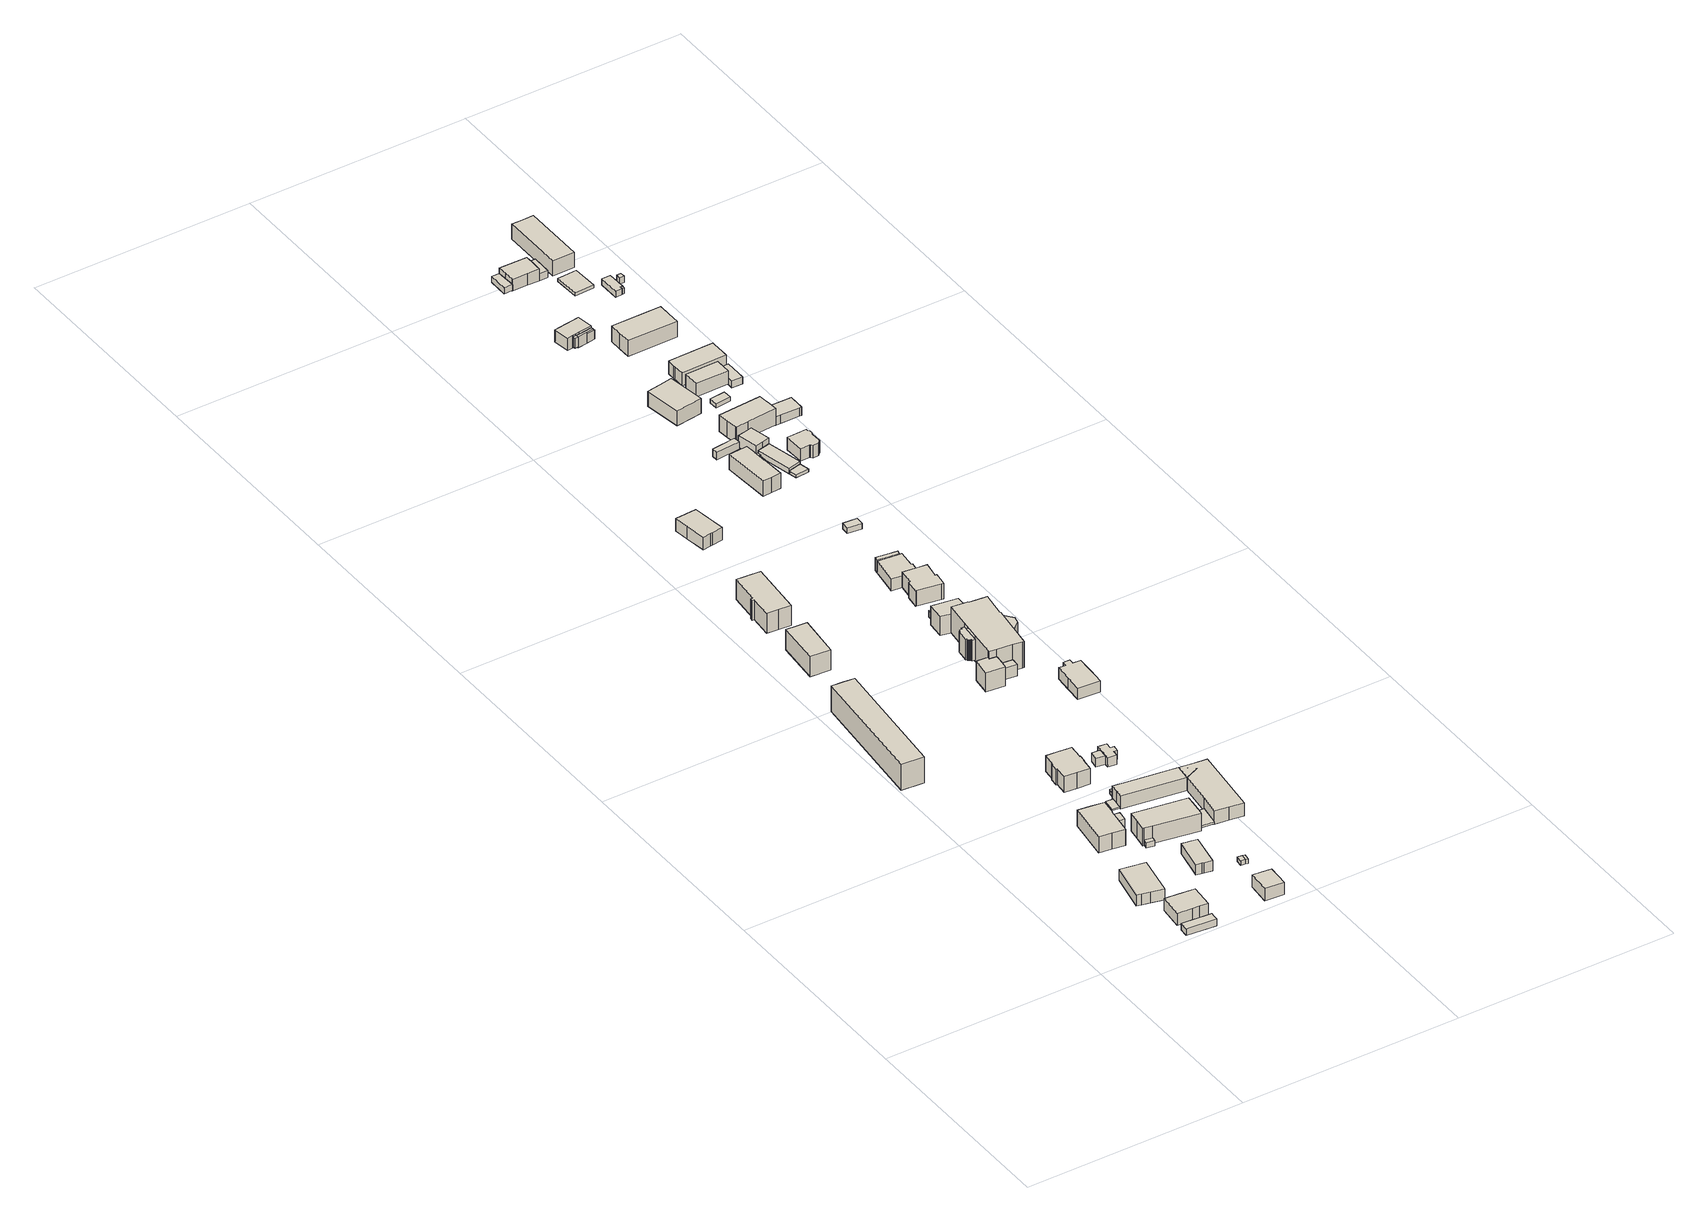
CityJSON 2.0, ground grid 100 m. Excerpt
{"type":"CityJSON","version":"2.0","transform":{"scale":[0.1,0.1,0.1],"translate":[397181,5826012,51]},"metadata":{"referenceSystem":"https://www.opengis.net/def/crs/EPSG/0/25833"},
"CityObjects":{
"building1":{"type":"Building","attributes":{"Gemeindeschluessel":"11000011","BezugspunktDach":"2200","function":"31001_2463","measuredHeight":3.34,"storeysAboveGround":1},"address":[{"country":"Germany","locality":"Berlin","thoroughfareNumber":"5A (1)","thoroughfareName":"Dorfstraße"}],"geometry":[{"type":"Solid","lod":"1","boundaries":[[[[0,1,2,3,4]],[[5,6,7,8,9]],[[5,9,4,3]],[[6,5,3,2]],[[7,6,2,1]],[[8,7,1,0]],[[9,8,0,4]]]]}]},
"building2":{"type":"Building","attributes":{"Gemeindeschluessel":"11000011","BezugspunktDach":"2200","function":"31001_1010","measuredHeight":8.63,"storeysAboveGround":1},"address":[{"country":"Germany","locality":"Berlin","thoroughfareNumber":"5A","thoroughfareName":"Dorfstraße"}],"geometry":[{"type":"Solid","lod":"1","boundaries":[[[[10,11,12,13,14,15,16,17]],[[18,19,20,21,22,23,24,25]],[[18,25,17,16]],[[19,18,16,15]],[[20,19,15,14]],[[21,20,14,13]],[[22,21,13,12]],[[23,22,12,11]],[[24,23,11,10]],[[25,24,10,17]]]]}]},
"building3":{"type":"Building","attributes":{"Gemeindeschluessel":"11000011","BezugspunktDach":"2200","function":"31001_2010","measuredHeight":5.99,"storeysAboveGround":1},"address":[{"country":"Germany","locality":"Berlin","thoroughfareNumber":"6, 6A, 6B, 6C","thoroughfareName":"Dorfstraße"}],"geometry":[{"type":"Solid","lod":"1","boundaries":[[[[26,27,28,29,30,31,32]],[[33,34,35,36,37,38,39]],[[33,39,32,31]],[[34,33,31,30]],[[35,34,30,29]],[[36,35,29,28]],[[37,36,28,27]],[[38,37,27,26]],[[39,38,26,32]]]]}]},
"building4":{"type":"Building","attributes":{"Gemeindeschluessel":"11000011","BezugspunktDach":"2200","function":"31001_1010","measuredHeight":14.29,"storeysAboveGround":3},"address":[{"country":"Germany","locality":"Berlin","thoroughfareNumber":"40B, 40C, 40D, 40E","thoroughfareName":"Dorfstraße"}],"geometry":[{"type":"Solid","lod":"1","boundaries":[[[[40,41,42,43,44]],[[45,46,47,48,49]],[[45,49,44,43]],[[46,45,43,42]],[[47,46,42,41]],[[48,47,41,40]],[[49,48,40,44]]]]}]},
"building5":{"type":"Building","attributes":{"Gemeindeschluessel":"11000011","function":"31001_2020"},"address":[{"country":"Germany","locality":"Berlin","thoroughfareNumber":"7","thoroughfareName":"Dorfstraße"}],"children":["building5-1","building5-2"]},
"building5-1":{"type":"BuildingPart","attributes":{"BezugspunktDach":"2200","measuredHeight":9.27,"storeysAboveGround":1},"parents":["building5"],"geometry":[{"type":"MultiSurface","lod":"1","boundaries":[[[50,51,52,53,54,55,56,57,58]],[[59,60,61,62,63,64,65,66,67]],[[59,67,58,57]],[[60,59,57,56]],[[61,60,56,55]],[[62,61,55,54]],[[68,69,54,53]],[[65,64,52,51]],[[66,65,51,50]],[[67,66,50,58]],[[63,62,69,68]],[[63,68,70,64]]]}]},
"building5-2":{"type":"BuildingPart","attributes":{"BezugspunktDach":"2200","measuredHeight":6.23,"storeysAboveGround":1},"parents":["building5"],"geometry":[{"type":"Solid","lod":"1","boundaries":[[[[71,72,69,68,70]],[[63,62,73,74,64]],[[73,62,69,72]],[[74,73,72,71]],[[64,74,71,70]],[[70,68,63,64]],[[63,68,69,62]]]]}]},
"building6":{"type":"Building","attributes":{"Gemeindeschluessel":"11000011","BezugspunktDach":"2200","function":"31001_2143","measuredHeight":2.41,"storeysAboveGround":1},"address":[{"country":"Germany","locality":"Berlin","thoroughfareNumber":"6 (1)","thoroughfareName":"Dorfstraße"}],"geometry":[{"type":"Solid","lod":"1","boundaries":[[[[75,76,77,78]],[[79,80,81,82]],[[79,82,78,77]],[[80,79,77,76]],[[81,80,76,75]],[[82,81,75,78]]]]}]},
"building7":{"type":"Building","attributes":{"Gemeindeschluessel":"11000011","BezugspunktDach":"2200","function":"31001_1010","measuredHeight":5.83,"storeysAboveGround":1},"address":[{"country":"Germany","locality":"Berlin","thoroughfareNumber":"6 (4)","thoroughfareName":"Dorfstraße"}],"geometry":[{"type":"Solid","lod":"1","boundaries":[[[[83,84,85,86,87,88,89,90]],[[91,92,93,94,95,96,97,98]],[[91,98,90,89]],[[92,91,89,88]],[[93,92,88,87]],[[94,93,87,86]],[[95,94,86,85]],[[96,95,85,84]],[[97,96,84,83]],[[98,97,83,90]]]]}]},
"building8":{"type":"Building","attributes":{"Gemeindeschluessel":"11000011","BezugspunktDach":"2200","function":"31001_1010","measuredHeight":7.96,"storeysAboveGround":1},"address":[{"country":"Germany","locality":"Berlin","thoroughfareNumber":"5","thoroughfareName":"Dorfstraße"}],"geometry":[{"type":"Solid","lod":"1","boundaries":[[[[99,100,101,102,103]],[[104,105,106,107,108]],[[104,108,103,102]],[[105,104,102,101]],[[106,105,101,100]],[[107,106,100,99]],[[108,107,99,103]]]]}]},
"building9":{"type":"Building","attributes":{"Gemeindeschluessel":"11000011","BezugspunktDach":"2200","function":"31001_1010","measuredHeight":12.35,"storeysAboveGround":2},"address":[{"country":"Germany","locality":"Berlin","thoroughfareNumber":"40A","thoroughfareName":"Dorfstraße"}],"geometry":[{"type":"Solid","lod":"1","boundaries":[[[[109,110,111,112,113]],[[114,115,116,117,118]],[[114,118,113,112]],[[115,114,112,111]],[[116,115,111,110]],[[117,116,110,109]],[[118,117,109,113]]]]}]},
"building10":{"type":"Building","attributes":{"Gemeindeschluessel":"11000011","BezugspunktDach":"2200","function":"31001_2120","measuredHeight":9.23,"storeysAboveGround":2},"address":[{"country":"Germany","locality":"Berlin","thoroughfareNumber":"7 (1)","thoroughfareName":"Dorfstraße"}],"geometry":[{"type":"Solid","lod":"1","boundaries":[[[[119,120,121,122,123,124,125,126,127]],[[128,129,130,131,132,133,134,135,136]],[[128,136,127,126]],[[129,128,126,125]],[[130,129,125,124]],[[131,130,124,123]],[[132,131,123,122]],[[133,132,122,121]],[[134,133,121,120]],[[135,134,120,119]],[[136,135,119,127]]]]}]},
"building11":{"type":"Building","attributes":{"Gemeindeschluessel":"11000011","BezugspunktDach":"2200","function":"31001_1010","measuredHeight":8.25,"storeysAboveGround":1},"address":[{"country":"Germany","locality":"Berlin","thoroughfareNumber":"8","thoroughfareName":"Dorfstraße"}],"geometry":[{"type":"Solid","lod":"1","boundaries":[[[[137,138,139,140,141,142,143,144,145,146,147,148,149,150]],[[151,152,153,154,155,156,157,158,159,160,161,162,163,164]],[[151,164,150,149]],[[152,151,149,148]],[[153,152,148,147]],[[154,153,147,146]],[[155,154,146,145]],[[156,155,145,144]],[[157,156,144,143]],[[158,157,143,142]],[[159,158,142,141]],[[160,159,141,140]],[[161,160,140,139]],[[162,161,139,138]],[[163,162,138,137]],[[164,163,137,150]]]]}]},
"building12":{"type":"Building","attributes":{"Gemeindeschluessel":"11000011","BezugspunktDach":"2200","function":"31001_2143","measuredHeight":2.14,"storeysAboveGround":1},"address":[{"country":"Germany","locality":"Berlin","thoroughfareNumber":"6 (2)","thoroughfareName":"Dorfstraße"}],"geometry":[{"type":"Solid","lod":"1","boundaries":[[[[165,166,167,168]],[[169,170,171,172]],[[169,172,168,167]],[[170,169,167,166]],[[171,170,166,165]],[[172,171,165,168]]]]}]},
"building13":{"type":"Building","attributes":{"Gemeindeschluessel":"11000011","BezugspunktDach":"2200","function":"51009_1610","measuredHeight":2.2,"storeysAboveGround":0},"address":[{"country":"Germany","locality":"Berlin"}],"geometry":[{"type":"Solid","lod":"1","boundaries":[[[[173,174,166,165]],[[170,175,176,171]],[[170,171,165,166]],[[175,170,166,174]],[[176,175,174,173]],[[171,176,173,165]]]]}]},
"building14":{"type":"Building","attributes":{"Gemeindeschluessel":"11000011","BezugspunktDach":"2200","function":"31001_2143","measuredHeight":2.09,"storeysAboveGround":1},"address":[{"country":"Germany","locality":"Berlin","thoroughfareNumber":"8 (2)","thoroughfareName":"Dorfstraße"}],"geometry":[{"type":"Solid","lod":"1","boundaries":[[[[177,178,179,180]],[[181,182,183,184]],[[181,184,180,179]],[[182,181,179,178]],[[183,182,178,177]],[[184,183,177,180]]]]}]},
"building15":{"type":"Building","attributes":{"Gemeindeschluessel":"11000011","BezugspunktDach":"2200","function":"31001_1010","measuredHeight":10.28,"storeysAboveGround":2},"address":[{"country":"Germany","locality":"Berlin","thoroughfareNumber":"40","thoroughfareName":"Dorfstraße"}],"geometry":[{"type":"Solid","lod":"1","boundaries":[[[[185,186,187,188,189,190,191,192,193,194]],[[195,196,197,198,199,200,201,202,203,204]],[[195,204,194,193]],[[196,195,193,192]],[[197,196,192,191]],[[198,197,191,190]],[[199,198,190,189]],[[200,199,189,188]],[[201,200,188,187]],[[202,201,187,186]],[[203,202,186,185]],[[204,203,185,194]]]]}]},
"building16":{"type":"Building","attributes":{"Gemeindeschluessel":"11000011","BezugspunktDach":"2200","function":"51009_1610","measuredHeight":0.975,"storeysAboveGround":0},"address":[{"country":"Germany","locality":"Berlin"}],"geometry":[{"type":"Solid","lod":"1","boundaries":[[[[205,206,207,208]],[[209,210,211,212]],[[209,212,208,207]],[[210,209,207,206]],[[211,210,206,205]],[[212,211,205,208]]]]}]},
"building17":{"type":"Building","attributes":{"Gemeindeschluessel":"11000011","function":"31001_2143"},"address":[{"country":"Germany","locality":"Berlin","thoroughfareNumber":"7 (4)","thoroughfareName":"Dorfstraße"}],"children":["building17-1","building17-2","building17-3"]},
"building17-1":{"type":"BuildingPart","attributes":{"BezugspunktDach":"2200","measuredHeight":7.24,"storeysAboveGround":1},"parents":["building17"],"geometry":[{"type":"Solid","lod":"1","boundaries":[[[[213,214,215,216,217,218,219,220]],[[221,222,223,224,225,226,227,228]],[[221,228,220,219]],[[222,221,219,218]],[[223,222,218,217]],[[224,223,217,216]],[[225,224,216,215]],[[226,225,215,214]],[[227,226,214,213]],[[228,227,213,220]]]]}]},
"building17-2":{"type":"BuildingPart","attributes":{"BezugspunktDach":"2200","measuredHeight":7.24,"storeysAboveGround":1},"parents":["building17"],"geometry":[{"type":"MultiSurface","lod":"1","boundaries":[[[218,229,217,230,231,232,233,234]],[[235,236,237,238,223,239,222,240]],[[241,242,243,240,234,233]],[[236,244,245,241,235,233,232]],[[237,236,232,231]],[[238,237,231,230]],[[223,238,230,217]],[[239,223,217,229]],[[222,239,229,218]],[[240,222,218,234]],[[235,243,242,241]],[[246,235,241,245,244]]]}]},
"building17-3":{"type":"BuildingPart","attributes":{"BezugspunktDach":"2200","measuredHeight":0.6,"storeysAboveGround":1},"parents":["building17"],"geometry":[{"type":"MultiSurface","lod":"1","boundaries":[[[242,245,247,248]],[[249,244,243,250]],[[249,250,248,247]],[[244,249,247,245]],[[250,243,242,248]],[[243,235,241,242]],[[244,245,241,235]]]}]},
"building18":{"type":"Building","attributes":{"Gemeindeschluessel":"11000011","function":"31001_2143"},"address":[{"country":"Germany","locality":"Berlin","thoroughfareNumber":"8 (1)","thoroughfareName":"Dorfstraße"}],"children":["building18-1","building18-2"]},
"building18-1":{"type":"BuildingPart","attributes":{"BezugspunktDach":"2200","measuredHeight":4.9,"storeysAboveGround":1},"parents":["building18"],"geometry":[{"type":"MultiSurface","lod":"1","boundaries":[[[251,252,253,254,255,256,257,258,259,260]],[[261,262,263,264,265,266,267,268,269,270]],[[270,260,259,271,272,273]],[[262,274,275,276,271,259,258]],[[263,262,258,257]],[[264,263,257,256]],[[265,264,256,255]],[[266,265,255,254]],[[267,266,254,253]],[[268,267,253,252]],[[269,268,252,251]],[[270,269,251,260]],[[261,273,272,271]],[[261,271,276,275,274]]]}]},
"building18-2":{"type":"BuildingPart","attributes":{"BezugspunktDach":"2200","measuredHeight":4.05,"storeysAboveGround":1},"parents":["building18"],"geometry":[{"type":"MultiSurface","lod":"1","boundaries":[[[272,276,277,278]],[[279,275,273,280]],[[279,280,278,277]],[[275,279,277,276]],[[280,273,272,278]],[[273,261,271,272]],[[275,276,271,261]]]}]},
"building19":{"type":"Building","attributes":{"Gemeindeschluessel":"11000011","BezugspunktDach":"2200","function":"31001_2120","measuredHeight":6.69,"storeysAboveGround":1},"address":[{"country":"Germany","locality":"Berlin","thoroughfareNumber":"39","thoroughfareName":"Dorfstraße"}],"geometry":[{"type":"Solid","lod":"1","boundaries":[[[[281,282,283,284,285,286,287,288]],[[289,290,291,292,293,294,295,296]],[[289,296,288,287]],[[290,289,287,286]],[[291,290,286,285]],[[292,291,285,284]],[[293,292,284,283]],[[294,293,283,282]],[[295,294,282,281]],[[296,295,281,288]]]]}]},
"building20":{"type":"Building","attributes":{"Gemeindeschluessel":"11000011","function":"31001_2000"},"address":[{"country":"Germany","locality":"Berlin","thoroughfareNumber":"9","thoroughfareName":"Dorfstraße"}],"children":["building20-1","building20-2","building20-3","building20-4","building20-5","building20-6"]},
"building20-1":{"type":"BuildingPart","attributes":{"BezugspunktDach":"2200","measuredHeight":15.24,"storeysAboveGround":2},"parents":["building20"],"geometry":[{"type":"MultiSurface","lod":"1","boundaries":[[[297,298,299,300,301,302,303,304,305,306,307,308,309,310,311,312,313]],[[314,315,316,317,318,319,320,321,322,323,324,325,326,327,328,329,330]],[[331,332,330,313,312]],[[315,314,312,311]],[[317,316,310,309]],[[333,334,335,336,318,317,309,308]],[[319,318,308,307]],[[320,319,307,306]],[[321,320,306,305]],[[322,321,305,304]],[[323,322,304,303]],[[324,323,303,302]],[[325,337,338,324,302,301]],[[326,325,301,300]],[[327,326,300,299]],[[328,327,299,298]],[[339,340,298,297]],[[328,341,328,329]],[[332,342,297,313]],[[314,330,332,331]],[[318,336,335,334,333]],[[324,338,337,325]],[[329,328,341,340,339]],[[330,329,342,332]]]}]},
"building20-2":{"type":"BuildingPart","attributes":{"BezugspunktDach":"2200","measuredHeight":9.62,"storeysAboveGround":2},"parents":["building20"],"geometry":[{"type":"MultiSurface","lod":"1","boundaries":[[[343,344,342,332,331,345,346,347]],[[348,349,314,330,329,350,351,352]],[[348,352,347,346]],[[349,348,346,345]],[[314,349,345,331]],[[353,339,342,344]],[[351,350,344,343]],[[352,351,343,347]],[[330,314,331,332]],[[330,332,342,329]],[[350,329,339,353]]]}]},
"building20-3":{"type":"BuildingPart","attributes":{"BezugspunktDach":"2200","measuredHeight":10.52,"storeysAboveGround":2},"parents":["building20"],"geometry":[{"type":"Solid","lod":"1","boundaries":[[[[354,355,356,357,338,337]],[[324,358,359,360,361,325]],[[358,324,338,357]],[[359,358,357,356]],[[360,359,356,355]],[[361,360,355,354]],[[325,361,354,337]],[[324,325,337,338]]]]}]},
"building20-4":{"type":"BuildingPart","attributes":{"BezugspunktDach":"2200","measuredHeight":9.86,"storeysAboveGround":2},"parents":["building20"],"geometry":[{"type":"MultiSurface","lod":"1","boundaries":[[[362,335,334,363,364,365,366]],[[367,368,369,318,336,317,370]],[[367,370,366,365]],[[368,367,365,364]],[[369,368,364,363]],[[318,369,363,334]],[[370,317,362,366]],[[336,318,334,335]],[[317,336,335,362,371]]]}]},
"building20-5":{"type":"BuildingPart","attributes":{"BezugspunktDach":"2200","measuredHeight":5.41,"storeysAboveGround":2},"parents":["building20"],"geometry":[{"type":"Solid","lod":"1","boundaries":[[[[372,340,339,353]],[[329,328,373,350]],[[373,328,340,372]],[[350,373,372,353]],[[350,353,339,329]],[[328,329,339,340]]]]}]},
"building20-6":{"type":"BuildingPart","attributes":{"BezugspunktDach":"2200","measuredHeight":9.94,"storeysAboveGround":2},"parents":["building20"],"geometry":[{"type":"MultiSurface","lod":"1","boundaries":[[[374,375,376,377,378,379,380,381,382,383,384,385,386,387,388,389,390]],[[391,392,393,394,395,396,397,398,399,400,401,402,403,404,405,406,407]],[[391,407,390,389]],[[392,391,389,388]],[[393,392,388,387]],[[394,393,387,386]],[[395,394,386,385]],[[396,395,385,384]],[[398,397,383,382]],[[399,398,382,381]],[[400,399,381,380]],[[401,400,380,379]],[[402,401,379,378]],[[403,402,378,377]],[[404,403,377,376]],[[405,404,376,375]],[[406,405,375,374]],[[407,406,374,390]]]}]},
"building21":{"type":"Building","attributes":{"Gemeindeschluessel":"11000011","BezugspunktDach":"2200","function":"31001_2000","measuredHeight":3.17,"storeysAboveGround":1},"address":[{"country":"Germany","locality":"Berlin","thoroughfareNumber":"9 (8)","thoroughfareName":"Dorfstraße"}],"geometry":[{"type":"Solid","lod":"1","boundaries":[[[[408,409,410,411]],[[412,413,414,415]],[[412,415,411,410]],[[413,412,410,409]],[[414,413,409,408]],[[415,414,408,411]]]]}]},
"building22":{"type":"Building","attributes":{"Gemeindeschluessel":"11000011","BezugspunktDach":"2200","function":"31001_2000","measuredHeight":6.26,"storeysAboveGround":1},"address":[{"country":"Germany","locality":"Berlin","thoroughfareNumber":"9 (2)","thoroughfareName":"Dorfstraße"}],"geometry":[{"type":"Solid","lod":"1","boundaries":[[[[416,417,418,419,420,421,422,423,424,425]],[[426,427,428,429,430,431,432,433,434,435]],[[426,435,425,424]],[[427,426,424,423]],[[428,427,423,422]],[[429,428,422,421]],[[430,429,421,420]],[[431,430,420,419]],[[432,431,419,418]],[[433,432,418,417]],[[434,433,417,416]],[[435,434,416,425]]]]}]},
"building23":{"type":"Building","attributes":{"Gemeindeschluessel":"11000011","BezugspunktDach":"2200","function":"51009_1610","measuredHeight":8.57,"storeysAboveGround":0},"address":[{"country":"Germany","locality":"Berlin"}],"geometry":[{"type":"Solid","lod":"1","boundaries":[[[[436,437,438,439]],[[440,441,442,443]],[[440,443,439,438]],[[441,440,438,437]],[[442,441,437,436]],[[443,442,436,439]]]]}]},
"building24":{"type":"Building","attributes":{"Gemeindeschluessel":"11000011","function":"31001_2000"},"address":[{"country":"Germany","locality":"Berlin","thoroughfareNumber":"9 (7)","thoroughfareName":"Dorfstraße"}],"children":["building24-1","building24-2","building24-3"]},
"building24-1":{"type":"BuildingPart","attributes":{"BezugspunktDach":"2200","measuredHeight":10.01,"storeysAboveGround":2},"parents":["building24"],"geometry":[{"type":"MultiSurface","lod":"1","boundaries":[[[444,445,446,447,448,449,450,451,452,453,454,455]],[[456,457,458,459,460,461,462,463,464,465,466,467]],[[456,467,455,454]],[[457,456,454,453]],[[458,457,453,452]],[[468,469,470,459,458,452,451]],[[471,468,459,451,450]],[[461,472,471,450,449]],[[462,461,449,448]],[[463,462,448,447]],[[464,463,447,446]],[[465,464,446,445]],[[466,465,445,444]],[[467,466,444,455]],[[459,470,469,468]],[[460,459,468,471]],[[460,471,472,461]]]}]},
"building24-2":{"type":"BuildingPart","attributes":{"BezugspunktDach":"2200","measuredHeight":6.89,"storeysAboveGround":2},"parents":["building24"],"geometry":[{"type":"MultiSurface","lod":"1","boundaries":[[[473,469,472,474,475,476,477,478,479,480,481]],[[482,483,484,485,486,487,488,461,470,458,489]],[[482,489,481,480]],[[482,490,483]],[[485,484,478,477]],[[486,485,477,476]],[[487,486,476,475]],[[488,487,475,474]],[[461,488,474,472]],[[461,460,459,470]],[[489,458,473,481]],[[483,490,491,479]],[[491,490,482,480]],[[484,483,479,478]],[[470,459,468,469]],[[468,459,460,471]],[[472,471,460,461]],[[492,458,470,469,473]]]}]},
"building24-3":{"type":"BuildingPart","attributes":{"BezugspunktDach":"2200","measuredHeight":6.88,"storeysAboveGround":2},"parents":["building24"],"geometry":[{"type":"MultiSurface","lod":"1","boundaries":[[[493,494,495,496,497,498]],[[499,500,501,484,490,482]],[[499,482,498,497]],[[500,499,497,496]],[[501,500,496,495]],[[484,501,495,494]],[[491,479,478,494,493]],[[480,491,490,493,498]],[[490,483,479,491]],[[483,484,478,479]],[[482,490,491,480]]]}]},
"building25":{"type":"Building","attributes":{"Gemeindeschluessel":"11000011","BezugspunktDach":"2200","function":"31001_2523","measuredHeight":2.83,"storeysAboveGround":1},"address":[{"country":"Germany","locality":"Berlin","thoroughfareNumber":"10 (2)","thoroughfareName":"Dorfstraße"}],"geometry":[{"type":"Solid","lod":"1","boundaries":[[[[502,503,504,505]],[[506,507,508,509]],[[506,509,505,504]],[[507,506,504,503]],[[508,507,503,502]],[[509,508,502,505]]]]}]},
"building26":{"type":"Building","attributes":{"Gemeindeschluessel":"11000011","function":"31001_2081"},"address":[{"country":"Germany","locality":"Berlin","thoroughfareNumber":"11","thoroughfareName":"Dorfstraße"}],"children":["building26-1","building26-2"]},
"building26-1":{"type":"BuildingPart","attributes":{"BezugspunktDach":"2200","measuredHeight":8.8,"storeysAboveGround":2},"parents":["building26"],"geometry":[{"type":"MultiSurface","lod":"1","boundaries":[[[510,511,512,513,514,515,516,517,518,519,520]],[[521,522,523,524,525,526,527,528,529,530,531]],[[521,531,520,519]],[[522,521,519,518]],[[523,522,518,517]],[[524,523,517,516]],[[532,533,534,516,515]],[[535,532,525,515,514]],[[527,526,514,513]],[[528,527,513,512]],[[529,528,512,511]],[[530,529,511,510]],[[531,530,510,520]],[[525,524,534,533,532]],[[526,525,532,535]]]}]},
"building26-2":{"type":"BuildingPart","attributes":{"BezugspunktDach":"2200","measuredHeight":5.91,"storeysAboveGround":2},"parents":["building26"],"geometry":[{"type":"Solid","lod":"1","boundaries":[[[[532,535,536,537,538,539,540,533]],[[523,541,542,543,544,526,525,524]],[[523,524,533,540]],[[541,523,540,539]],[[542,541,539,538]],[[543,542,538,537]],[[544,543,537,536]],[[526,544,536,535]],[[526,535,532,525]],[[524,525,532,533]]]]}]},
"building27":{"type":"Building","attributes":{"Gemeindeschluessel":"11000011","BezugspunktDach":"2200","function":"31001_2010","measuredHeight":4.79,"storeysAboveGround":1},"address":[{"country":"Germany","locality":"Berlin","thoroughfareNumber":"11 (2)","thoroughfareName":"Dorfstraße"}],"geometry":[{"type":"Solid","lod":"1","boundaries":[[[[545,546,547,548,549]],[[550,551,552,553,554]],[[550,554,549,548]],[[551,550,548,547]],[[552,551,547,546]],[[553,552,546,545]],[[554,553,545,549]]]]}]},
"building28":{"type":"Building","attributes":{"Gemeindeschluessel":"11000011","BezugspunktDach":"2200","function":"31001_2010","measuredHeight":1.38,"storeysAboveGround":1},"address":[{"country":"Germany","locality":"Berlin","thoroughfareNumber":"11 (5)","thoroughfareName":"Dorfstraße"}],"geometry":[{"type":"Solid","lod":"1","boundaries":[[[[555,556,557,558]],[[559,560,561,562]],[[559,562,558,557]],[[560,559,557,556]],[[561,560,556,555]],[[562,561,555,558]]]]}]},
"building29":{"type":"Building","attributes":{"Gemeindeschluessel":"11000011","function":"31001_2010"},"address":[{"country":"Germany","locality":"Berlin","thoroughfareNumber":"11 (1)","thoroughfareName":"Dorfstraße"}],"children":["building29-1","building29-2"]},
"building29-1":{"type":"BuildingPart","attributes":{"BezugspunktDach":"2200","measuredHeight":6.89,"storeysAboveGround":1},"parents":["building29"],"geometry":[{"type":"MultiSurface","lod":"1","boundaries":[[[563,564,565,566,567,568]],[[569,570,571,572,573,574]],[[569,574,568,567]],[[570,569,567,566]],[[571,570,566,565]],[[575,576,571,565,564]],[[573,577,572,564,563],[578,575,572,577]],[[574,573,563,568]],[[572,571,576,575]],[[575,578,577,572]]]}]},
"building29-2":{"type":"BuildingPart","attributes":{"BezugspunktDach":"2200","measuredHeight":2.66,"storeysAboveGround":1},"parents":["building29"],"geometry":[{"type":"MultiSurface","lod":"1","boundaries":[[[579,580,576,578]],[[571,559,562,577]],[[559,571,576,580]],[[562,559,580,579]],[[577,562,579,578]],[[572,575,576,571,581]],[[578,575,572,577]]]}]},
"building30":{"type":"Building","attributes":{"Gemeindeschluessel":"11000011","BezugspunktDach":"2200","function":"31001_1010","measuredHeight":9.42,"storeysAboveGround":2},"address":[{"country":"Germany","locality":"Berlin","thoroughfareNumber":"13","thoroughfareName":"Dorfstraße"}],"geometry":[{"type":"Solid","lod":"1","boundaries":[[[[582,583,584,585,586]],[[587,588,589,590,591]],[[587,591,586,585]],[[588,587,585,584]],[[589,588,584,583]],[[590,589,583,582]],[[591,590,582,586]]]]}]},
"building31":{"type":"Building","attributes":{"Gemeindeschluessel":"11000011","BezugspunktDach":"2200","function":"51009_1610","measuredHeight":4.76,"storeysAboveGround":0},"address":[{"country":"Germany","locality":"Berlin"}],"geometry":[{"type":"Solid","lod":"1","boundaries":[[[[592,593,594,595]],[[596,597,598,599]],[[596,599,595,594]],[[597,596,594,593]],[[598,597,593,592]],[[599,598,592,595]]]]}]},
"building32":{"type":"Building","attributes":{"Gemeindeschluessel":"11000011","BezugspunktDach":"2200","function":"31001_2054","measuredHeight":9.32,"storeysAboveGround":1},"address":[{"country":"Germany","locality":"Berlin","thoroughfareNumber":"12","thoroughfareName":"Dorfstraße"}],"geometry":[{"type":"Solid","lod":"1","boundaries":[[[[600,601,602,603,604,605,606,607,608]],[[609,610,611,612,613,614,615,616,617]],[[609,617,608,607]],[[610,609,607,606]],[[611,610,606,605]],[[612,611,605,604]],[[613,612,604,603]],[[614,613,603,602]],[[615,614,602,601]],[[616,615,601,600]],[[617,616,600,608]]]]}]},
"building33":{"type":"Building","attributes":{"Gemeindeschluessel":"11000011","function":"31001_1010"},"address":[{"country":"Germany","locality":"Berlin","thoroughfareNumber":"15","thoroughfareName":"Dorfstraße"}],"children":["building33-1","building33-2"]},
"building33-1":{"type":"BuildingPart","attributes":{"BezugspunktDach":"2200","measuredHeight":6.62,"storeysAboveGround":1},"parents":["building33"],"geometry":[{"type":"MultiSurface","lod":"1","boundaries":[[[618,619,620,621,622,623,624,625,626]],[[627,628,629,630,631,632,633,634,635]],[[627,635,626,625]],[[628,627,625,624]],[[629,628,624,623]],[[630,629,623,622]],[[636,637,630,622,621]],[[632,631,621,620],[632,638,636,631]],[[633,632,620,619]],[[634,633,619,618]],[[635,634,618,626]],[[631,630,637,636]],[[636,638,632,631]]]}]},
"building33-2":{"type":"BuildingPart","attributes":{"BezugspunktDach":"2200","measuredHeight":5.14,"storeysAboveGround":1},"parents":["building33"],"geometry":[{"type":"MultiSurface","lod":"1","boundaries":[[[639,640,641,642,637,638]],[[630,643,644,645,646,632]],[[643,630,637,642]],[[644,643,642,641]],[[645,644,641,640]],[[646,645,640,639]],[[632,646,639,638]],[[647,630,631,636,637]],[[632,648,638,636,649,631]]]}]},
"building34":{"type":"Building","attributes":{"Gemeindeschluessel":"11000011","BezugspunktDach":"2200","function":"31001_1010","measuredHeight":9.51,"storeysAboveGround":1},"address":[{"country":"Germany","locality":"Berlin","thoroughfareNumber":"1","thoroughfareName":"Wartenberger Weg"}],"geometry":[{"type":"Solid","lod":"1","boundaries":[[[[650,651,652,653,654,655,656,657,658,659,660,661,662,663]],[[664,665,666,667,668,669,670,671,672,673,674,675,676,677]],[[664,677,663,662]],[[665,664,662,661]],[[666,665,661,660]],[[667,666,660,659]],[[668,667,659,658]],[[669,668,658,657]],[[670,669,657,656]],[[671,670,656,655]],[[672,671,655,654]],[[673,672,654,653]],[[674,673,653,652]],[[675,674,652,651]],[[676,675,651,650]],[[677,676,650,663]]]]}]},
"building35":{"type":"Building","attributes":{"Gemeindeschluessel":"11000011","BezugspunktDach":"2200","function":"51009_1610","measuredHeight":4.44,"storeysAboveGround":0},"address":[{"country":"Germany","locality":"Berlin"}],"geometry":[{"type":"Solid","lod":"1","boundaries":[[[[678,679,680,681,682]],[[683,684,645,644,628]],[[683,628,682,681]],[[684,683,681,680]],[[645,684,680,679]],[[644,645,679,678]],[[628,644,678,682]]]]}]},
"building36":{"type":"Building","attributes":{"Gemeindeschluessel":"11000011","BezugspunktDach":"2200","function":"31001_2143","measuredHeight":2.08,"storeysAboveGround":1},"address":[{"country":"Germany","locality":"Berlin","thoroughfareNumber":"13 (2)","thoroughfareName":"Dorfstraße"}],"geometry":[{"type":"Solid","lod":"1","boundaries":[[[[685,686,687,688]],[[689,690,691,692]],[[689,692,688,687]],[[690,689,687,686]],[[691,690,686,685]],[[692,691,685,688]]]]}]},
"building37":{"type":"Building","attributes":{"Gemeindeschluessel":"11000011","BezugspunktDach":"2200","function":"31001_2143","measuredHeight":2.87,"storeysAboveGround":1},"address":[{"country":"Germany","locality":"Berlin","thoroughfareNumber":"17 (2)","thoroughfareName":"Dorfstraße"}],"geometry":[{"type":"Solid","lod":"1","boundaries":[[[[693,694,695,696,697]],[[698,699,700,701,702]],[[698,702,697,696]],[[699,698,696,695]],[[700,699,695,694]],[[701,700,694,693]],[[702,701,693,697]]]]}]},
"building38":{"type":"Building","attributes":{"Gemeindeschluessel":"11000011","BezugspunktDach":"2200","function":"31001_2143","measuredHeight":8.08,"storeysAboveGround":2},"address":[{"country":"Germany","locality":"Berlin","thoroughfareNumber":"13 (1)","thoroughfareName":"Dorfstraße"}],"geometry":[{"type":"Solid","lod":"1","boundaries":[[[[703,704,705,706]],[[707,708,709,710]],[[707,710,706,705]],[[708,707,705,704]],[[709,708,704,703]],[[710,709,703,706]]]]}]},
"building39":{"type":"Building","attributes":{"Gemeindeschluessel":"11000011","BezugspunktDach":"2200","function":"31001_2000","measuredHeight":4.75,"storeysAboveGround":1},"address":[{"country":"Germany","locality":"Berlin","thoroughfareNumber":"12 (1)","thoroughfareName":"Dorfstraße"}],"geometry":[{"type":"Solid","lod":"1","boundaries":[[[[711,712,713,714,715,716]],[[717,718,719,720,721,722]],[[717,722,716,715]],[[718,717,715,714]],[[719,718,714,713]],[[720,719,713,712]],[[721,720,712,711]],[[722,721,711,716]]]]}]},
"building40":{"type":"Building","attributes":{"Gemeindeschluessel":"11000011","BezugspunktDach":"2200","function":"31001_2143","measuredHeight":7.4,"storeysAboveGround":2},"address":[{"country":"Germany","locality":"Berlin","thoroughfareNumber":"14 (1)","thoroughfareName":"Dorfstraße"}],"geometry":[{"type":"Solid","lod":"1","boundaries":[[[[723,724,725,726,727,728,729,730]],[[731,732,733,734,735,736,737,738]],[[731,738,730,729]],[[732,731,729,728]],[[733,732,728,727]],[[734,733,727,726]],[[735,734,726,725]],[[736,735,725,724]],[[737,736,724,723]],[[738,737,723,730]]]]}]},
"building41":{"type":"Building","attributes":{"Gemeindeschluessel":"11000011","BezugspunktDach":"2200","function":"31001_2143","measuredHeight":8.08,"storeysAboveGround":1},"address":[{"country":"Germany","locality":"Berlin","thoroughfareNumber":"17 (5)","thoroughfareName":"Dorfstraße"}],"geometry":[{"type":"Solid","lod":"1","boundaries":[[[[739,740,741,742,743,744,745,746]],[[747,748,749,750,751,752,753,754]],[[747,754,746,745]],[[748,747,745,744]],[[749,748,744,743]],[[750,749,743,742]],[[751,750,742,741]],[[752,751,741,740]],[[753,752,740,739]],[[754,753,739,746]]]]}]},
"building42":{"type":"Building","attributes":{"Gemeindeschluessel":"11000011","BezugspunktDach":"2200","function":"31001_2143","measuredHeight":9.02,"storeysAboveGround":2},"address":[{"country":"Germany","locality":"Berlin","thoroughfareNumber":"14","thoroughfareName":"Dorfstraße"}],"geometry":[{"type":"Solid","lod":"1","boundaries":[[[[755,756,757,758,759,760,761]],[[762,763,764,765,766,767,768]],[[762,768,761,760]],[[763,762,760,759]],[[764,763,759,758]],[[765,764,758,757]],[[766,765,757,756]],[[767,766,756,755]],[[768,767,755,761]]]]}]},
"building43":{"type":"Building","attributes":{"Gemeindeschluessel":"11000011","BezugspunktDach":"2200","function":"31001_2463","measuredHeight":3.24,"storeysAboveGround":1},"address":[{"country":"Germany","locality":"Berlin","thoroughfareNumber":"13 (3)","thoroughfareName":"Dorfstraße"}],"geometry":[{"type":"Solid","lod":"1","boundaries":[[[[769,770,771,772]],[[773,774,775,776]],[[773,776,772,771]],[[774,773,771,770]],[[775,774,770,769]],[[776,775,769,772]]]]}]},
"building44":{"type":"Building","attributes":{"Gemeindeschluessel":"11000011","BezugspunktDach":"2200","function":"31001_2143","measuredHeight":3.37,"storeysAboveGround":1},"address":[{"country":"Germany","locality":"Berlin","thoroughfareNumber":"17 (6)","thoroughfareName":"Dorfstraße"}],"geometry":[{"type":"Solid","lod":"1","boundaries":[[[[777,778,779,780]],[[781,782,783,784]],[[781,784,780,779]],[[782,781,779,778]],[[783,782,778,777]],[[784,783,777,780]]]]}]},
"building45":{"type":"Building","attributes":{"Gemeindeschluessel":"11000011","BezugspunktDach":"2200","function":"31001_1010","measuredHeight":1.55,"storeysAboveGround":2},"address":[{"country":"Germany","locality":"Berlin","thoroughfareNumber":"16A","thoroughfareName":"Dorfstraße"}],"geometry":[{"type":"Solid","lod":"1","boundaries":[[[[785,786,787,788]],[[789,790,791,792]],[[789,792,788,787]],[[790,789,787,786]],[[791,790,786,785]],[[792,791,785,788]]]]}]},
"building46":{"type":"Building","attributes":{"Gemeindeschluessel":"11000011","BezugspunktDach":"2200","function":"31001_1010","measuredHeight":2.88,"storeysAboveGround":1},"address":[{"country":"Germany","locality":"Berlin","thoroughfareNumber":"15A (1)","thoroughfareName":"Dorfstraße"}],"geometry":[{"type":"Solid","lod":"1","boundaries":[[[[793,794,795,796,797,798]],[[799,800,801,802,803,804]],[[799,804,798,797]],[[800,799,797,796]],[[801,800,796,795]],[[802,801,795,794]],[[803,802,794,793]],[[804,803,793,798]]]]}]},
"building47":{"type":"Building","attributes":{"Gemeindeschluessel":"11000011","BezugspunktDach":"2200","function":"51009_1610","measuredHeight":2.78,"storeysAboveGround":0},"address":[{"country":"Germany","locality":"Berlin"}],"geometry":[{"type":"Solid","lod":"1","boundaries":[[[[805,795,794,793]],[[806,807,808,809]],[[806,809,793,794]],[[807,806,794,795]],[[808,807,795,805]],[[809,808,805,793]]]]}]},
"building48":{"type":"Building","attributes":{"Gemeindeschluessel":"11000011","BezugspunktDach":"2200","function":"31001_2143","measuredHeight":9.76,"storeysAboveGround":1},"address":[{"country":"Germany","locality":"Berlin","thoroughfareNumber":"17 (3)","thoroughfareName":"Dorfstraße"}],"geometry":[{"type":"Solid","lod":"1","boundaries":[[[[810,811,812,813,814]],[[815,816,817,818,819]],[[815,819,814,813]],[[816,815,813,812]],[[817,816,812,811]],[[818,817,811,810]],[[819,818,810,814]]]]}]},
"building49":{"type":"Building","attributes":{"Gemeindeschluessel":"11000011","BezugspunktDach":"2200","function":"51009_1610","measuredHeight":3,"storeysAboveGround":0},"address":[{"country":"Germany","locality":"Berlin"}],"geometry":[{"type":"Solid","lod":"1","boundaries":[[[[820,821,822,823]],[[824,825,826,827]],[[824,827,823,822]],[[825,824,822,821]],[[826,825,821,820]],[[827,826,820,823]]]]}]}
},
"vertices":[
[540,4,49],[542,25,49],[544,45,49],[410,57,49],[406,17,49],[410,57,17],[544,45,17],[542,25,17],[540,4,17],[406,17,17],
[479,81,78],[510,78,78],[547,75,78],[558,182,78],[520,186,78],[490,189,78],[422,196,78],[411,88,78],[422,196,19],[490,189,19],[520,186,19],[558,182,19],[547,75,19],[510,78,19],[479,81,19],[411,88,19],
[372,278,70],[408,270,70],[465,256,70],[499,439,70],[443,449,70],[386,459,70],[350,284,70],[386,459,17],[443,449,17],[499,439,17],[465,256,17],[408,270,17],[372,278,17],[350,284,17],
[107,1407,138],[163,1983,138],[111,1987,138],[60,1992,138],[5,1416,138],[60,1992,14],[111,1987,14],[163,1983,14],[107,1407,14],[5,1416,14],
[482,653,85],[539,645,85],[551,725,85],[558,770,85],[559,770,85],[568,837,85],[510,845,85],[451,853,85],[424,661,85],[451,853,8],[510,845,8],[568,837,8],[559,770,8],[558,770,8],[551,725,8],[539,645,8],[482,653,8],[424,661,8],[558,770,70],[559,770,70],[551,725,70],
[585,721,70],[591,765,70],[591,765,8],[585,721,8],
[629,576,37],[632,596,37],[598,602,37],[593,581,37],[598,602,12],[632,596,12],[629,576,12],[593,581,12],
[685,325,61],[692,323,61],[727,317,61],[755,465,61],[720,471,61],[713,472,61],[686,477,61],[658,330,61],[686,477,12],[713,472,12],[720,471,12],[755,465,12],[727,317,12],[692,323,12],[685,325,12],[658,330,12],
[876,37,69],[882,137,69],[840,142,69],[798,147,69],[789,45,69],[798,147,10],[840,142,10],[882,137,10],[876,37,10],[789,45,10],
[207,2219,111],[228,2417,111],[182,2421,111],[135,2425,111],[117,2227,111],[135,2425,13],[182,2421,13],[228,2417,13],[207,2219,13],[117,2227,13],
[598,602,94],[632,596,94],[835,560,94],[838,580,94],[842,616,94],[849,672,94],[608,710,94],[600,657,94],[592,603,94],[600,657,9],[608,710,9],[849,672,9],[842,616,9],[838,580,9],[835,560,9],[632,596,9],[598,602,9],[592,603,9],
[581,1050,91],[638,1045,91],[644,1101,91],[647,1102,91],[650,1132,91],[647,1131,91],[653,1198,91],[597,1204,91],[540,1209,91],[533,1150,91],[529,1151,91],[525,1113,91],[530,1113,91],[525,1055,91],[530,1113,15],[525,1113,15],[529,1151,15],[533,1150,15],[540,1209,15],[597,1204,15],[653,1198,15],[647,1131,15],[650,1132,15],[647,1102,15],[644,1101,15],[638,1045,15],[581,1050,15],[525,1055,15],
[861,289,29],[865,317,29],[844,321,29],[840,292,29],[844,321,7],[865,317,7],[861,289,7],[840,292,7],
[872,287,29],[876,315,29],[876,315,7],[872,287,7],
[704,921,36],[707,946,36],[667,952,36],[663,927,36],[667,952,15],[707,946,15],[704,921,15],[663,927,15],
[186,2552,108],[240,2547,108],[263,2797,108],[209,2802,108],[155,2806,108],[142,2669,108],[133,2670,108],[132,2658,108],[141,2657,108],[132,2557,108],[141,2657,12],[132,2658,12],[133,2670,12],[142,2669,12],[155,2806,12],[209,2802,12],[263,2797,12],[240,2547,12],[186,2552,12],[132,2557,12],
[903,573,18],[917,666,18],[849,672,18],[838,580,18],[849,672,8],[917,666,8],[903,573,8],[838,580,8],
[967,564,69],[1030,555,69],[1067,870,69],[1006,878,69],[944,887,69],[935,813,69],[917,666,69],[903,573,69],[917,666,6],[935,813,6],[944,887,6],[1006,878,6],[1067,870,6],[1030,555,6],[967,564,6],[903,573,6],
[1001,841,69],[808,906,69],[704,921,69],[663,927,69],[659,890,69],[654,854,69],[659,890,6],[663,927,6],[704,921,6],[808,906,6],[1001,841,6],[654,854,6],[659,890,12],[654,860,12],[654,860,6],[662,918,6],[662,918,12],[662,913,6],
[630,922,12],[622,865,12],[630,922,6],[622,865,6],
[794,1095,60],[797,1122,60],[814,1120,60],[815,1134,60],[817,1148,60],[800,1149,60],[803,1178,60],[764,1182,60],[760,1141,60],[755,1100,60],[760,1141,15],[764,1182,15],[803,1178,15],[800,1149,15],[817,1148,15],[815,1134,15],[814,1120,15],[797,1122,15],[794,1095,15],[755,1100,15],[760,1141,56],[757,1120,56],[757,1120,15],[761,1151,15],[762,1162,15],[762,1162,56],
[724,1166,56],[717,1125,56],[724,1166,15],[717,1125,15],
[212,3238,72],[226,3146,72],[264,3151,72],[274,3153,72],[322,3159,72],[301,3312,72],[253,3309,72],[204,3306,72],[253,3309,11],[301,3312,11],[322,3159,11],[274,3153,11],[264,3151,11],[226,3146,11],[212,3238,11],[204,3306,11],
[719,1827,147],[788,1819,147],[831,1813,147],[836,1812,147],[853,1931,147],[866,2020,147],[862,2021,147],[878,2134,147],[820,2140,147],[801,2143,147],[795,2143,147],[795,2146,147],[724,2156,147],[711,2042,147],[701,1949,147],[688,1841,147],[687,1831,147],[688,1841,21],[701,1949,21],[711,2042,21],[724,2156,21],[795,2146,21],[795,2143,21],[801,2143,21],[820,2140,21],[878,2134,21],[862,2021,21],[866,2020,21],[853,1931,21],[836,1812,21],[831,1813,21],[788,1819,21],[719,1827,21],[687,1831,21],[688,1841,113],[687,1831,113],[795,2146,67],[795,2146,113],[792,2147,113],[792,2147,21],[853,1931,126],[866,2020,126],[719,1827,75],[788,1819,75],[788,1819,42],[719,1827,113],
[710,1752,113],[715,1790,113],[678,1842,113],[636,1845,113],[626,1762,113],[636,1845,21],[678,1842,21],[715,1790,21],[710,1752,21],[626,1762,21],[715,1790,75],
[871,1929,126],[900,1953,126],[906,1985,126],[880,2018,126],[880,2018,21],[906,1985,21],[900,1953,21],[871,1929,21],
[724,2156,113],[800,2183,113],[803,2225,113],[687,2242,113],[679,2164,113],[687,2242,21],[803,2225,21],[800,2183,21],[679,2164,21],[724,2156,63],
[785,1782,75],[785,1782,21],
[676,1971,126],[675,1968,126],[675,1965,126],[676,1962,126],[678,1960,126],[681,1958,126],[684,1958,126],[687,1959,126],[687,1951,126],[701,1949,126],[711,2042,126],[697,2042,126],[696,2036,126],[685,2036,126],[682,2027,126],[677,2028,126],[671,1972,126],[677,2028,27],[682,2027,27],[685,2036,27],[696,2036,27],[697,2042,27],[711,2042,27],[701,1949,27],[687,1951,27],[687,1959,27],[684,1958,27],[681,1958,27],[678,1960,27],[676,1962,27],[675,1965,27],[675,1968,27],[676,1971,27],[671,1972,27],
[732,2249,58],[736,2279,58],[705,2283,58],[701,2252,58],[705,2283,26],[736,2279,26],[732,2249,26],[701,2252,26],
[1001,1524,68],[1006,1601,68],[1010,1677,68],[976,1680,68],[976,1703,68],[948,1704,68],[946,1682,68],[913,1685,68],[907,1608,68],[901,1532,68],[907,1608,14],[913,1685,14],[946,1682,14],[948,1704,14],[976,1703,14],[976,1680,14],[1010,1677,14],[1006,1601,14],[1001,1524,14],[901,1532,14],
[820,2140,111],[823,2181,111],[800,2183,111],[795,2143,111],[800,2183,25],[823,2181,25],[820,2140,25],[795,2143,25],
[706,2369,101],[809,2352,101],[818,2351,101],[827,2412,101],[819,2414,101],[831,2487,101],[786,2493,101],[778,2494,101],[725,2500,101],[715,2431,101],[709,2431,101],[700,2370,101],[709,2431,26],[715,2431,26],[725,2500,26],[778,2494,26],[786,2493,26],[831,2487,26],[819,2414,26],[827,2412,26],[818,2351,26],[809,2352,26],[706,2369,26],[700,2370,26],[778,2494,83],[732,2499,83],[732,2499,26],[786,2493,83],[831,2487,83],
[725,2500,83],[792,2493,83],[799,2541,83],[793,2543,83],[803,2622,83],[790,2623,83],[749,2627,83],[695,2633,83],[677,2505,83],[695,2633,26],[749,2627,26],[790,2623,26],[803,2622,26],[793,2543,26],[799,2541,26],[792,2493,26],[677,2505,26],[743,2628,26],[743,2628,83],[725,2500,76],
[743,2628,88],[790,2623,88],[794,2638,88],[746,2645,88],[698,2652,88],[695,2633,88],[698,2652,26],[746,2645,26],[794,2638,26],
[802,2902,55],[805,2939,55],[741,2944,55],[738,2910,55],[741,2944,27],[805,2939,27],[802,2902,27],[738,2910,27],
[602,3294,97],[644,3297,97],[687,3301,97],[686,3318,97],[681,3408,97],[680,3408,97],[676,3473,97],[677,3473,97],[673,3518,97],[630,3515,97],[587,3512,97],[630,3515,24],[673,3518,24],[677,3473,24],[676,3473,24],[680,3408,24],[681,3408,24],[686,3318,24],[687,3301,24],[644,3297,24],[602,3294,24],[587,3512,24],[680,3408,83],[676,3473,83],[676,3473,61],[681,3408,83],
[696,3409,83],[693,3457,83],[698,3457,83],[696,3475,83],[677,3473,83],[696,3475,24],[698,3457,24],[693,3457,24],[696,3409,24],
[580,3588,62],[691,3599,62],[689,3614,62],[687,3629,62],[579,3615,62],[687,3629,27],[689,3614,27],[691,3599,27],[580,3588,27],[579,3615,27],
[773,3323,40],[834,3327,40],[824,3372,40],[765,3358,40],[824,3372,26],[834,3327,26],[773,3323,26],[765,3358,26],
[717,3520,80],[752,3527,80],[787,3535,80],[766,3629,80],[731,3621,80],[696,3614,80],[731,3621,26],[766,3629,26],[787,3535,26],[752,3527,26],[717,3520,26],[696,3614,26],[752,3527,53],[787,3535,53],[728,3522,26],[728,3522,53],
[765,3358,53],[824,3372,53],[778,3533,26],
[577,3863,94],[699,3880,94],[674,4052,94],[613,4041,94],[552,4031,94],[613,4041,22],[674,4052,22],[699,3880,22],[577,3863,22],[552,4031,22],
[523,4500,71],[538,4502,71],[536,4515,71],[521,4513,71],[536,4515,23],[538,4502,23],[523,4500,23],[521,4513,23],
[697,3691,102],[702,3641,102],[706,3641,102],[763,3646,102],[899,3656,102],[895,3705,102],[892,3731,102],[890,3755,102],[692,3741,102],[890,3755,23],[892,3731,23],[895,3705,23],[899,3656,23],[763,3646,23],[706,3641,23],[702,3641,23],[697,3691,23],[692,3741,23],
[494,4509,77],[521,4513,77],[536,4515,77],[554,4518,77],[615,4526,77],[604,4600,77],[569,4595,77],[543,4591,77],[483,4582,77],[543,4591,18],[569,4595,18],[604,4600,18],[615,4526,18],[554,4518,18],[536,4515,18],[521,4513,18],[494,4509,18],[483,4582,18],[554,4518,69],[615,4526,69],[536,4515,69],
[538,4502,69],[582,4508,69],[582,4509,69],[616,4514,69],[616,4514,18],[582,4509,18],[582,4508,18],[538,4502,18],[615,4526,47],[536,4515,61],[554,4518,47],
[847,3403,86],[889,3404,86],[892,3401,86],[900,3394,86],[925,3395,86],[935,3405,86],[938,3406,86],[936,3458,86],[941,3467,86],[941,3481,86],[935,3489,86],[935,3497,86],[890,3495,86],[844,3494,86],[890,3495,26],[935,3497,26],[935,3489,26],[941,3481,26],[941,3467,26],[936,3458,26],[938,3406,26],[935,3405,26],[925,3395,26],[900,3394,26],[892,3401,26],[889,3404,26],[847,3403,26],[844,3494,26],
[582,4509,62],[582,4508,62],[622,4514,62],[609,4601,62],[569,4595,62],[609,4601,18],[622,4514,18],
[768,3877,41],[838,3885,41],[836,3924,41],[765,3917,41],[836,3924,21],[838,3885,21],[768,3877,21],[765,3917,21],
[526,4947,52],[526,4946,52],[522,5035,52],[488,5036,52],[487,4947,52],[488,5036,23],[522,5035,23],[526,4946,23],[526,4947,23],[487,4947,23],
[742,3980,85],[892,3982,85],[891,4055,85],[741,4053,85],[891,4055,20],[892,3982,20],[742,3980,20],[741,4053,20],
[899,3656,61],[921,3657,61],[1009,3655,61],[1017,3655,61],[1019,3729,61],[892,3731,61],[1019,3729,21],[1017,3655,21],[1009,3655,21],[921,3657,21],[899,3656,21],[892,3731,21],
[739,4132,78],[740,4123,78],[740,4076,78],[947,4080,78],[947,4118,78],[947,4127,78],[946,4173,78],[739,4170,78],[946,4173,16],[947,4127,16],[947,4118,16],[947,4080,16],[740,4076,16],[740,4123,16],[739,4132,16],[739,4170,16],
[524,4991,78],[526,4947,78],[526,4946,78],[597,4946,78],[649,4945,78],[650,4990,78],[650,5034,78],[522,5035,78],[650,5034,21],[650,4990,21],[649,4945,21],[597,4946,21],[526,4946,21],[526,4947,21],[524,4991,21],[522,5035,21],
[670,4409,91],[671,4352,91],[899,4352,91],[899,4410,91],[898,4468,91],[853,4467,91],[670,4467,91],[853,4467,15],[898,4468,15],[899,4410,15],[899,4352,15],[671,4352,15],[670,4409,15],[670,4467,15],
[941,3955,52],[942,4056,52],[893,4055,52],[892,3956,52],[893,4055,19],[942,4056,19],[941,3955,19],[892,3956,19],
[689,4945,54],[690,5034,54],[650,5034,54],[649,4945,54],[650,5034,20],[690,5034,20],[689,4945,20],[649,4945,20],
[715,4792,30],[804,4796,30],[800,4913,30],[711,4908,30],[800,4913,15],[804,4796,15],[715,4792,15],[711,4908,15],
[873,4701,43],[873,4714,43],[884,4714,43],[882,4798,43],[842,4798,43],[842,4700,43],[842,4798,14],[882,4798,14],[884,4714,14],[873,4714,14],[873,4701,14],[842,4700,14],
[884,4701,43],[873,4714,15],[884,4714,15],[884,4701,15],[873,4701,15],
[714,4949,87],[816,4950,87],[815,5238,87],[764,5237,87],[713,5237,87],[764,5237,15],[815,5238,15],[816,4950,15],[714,4949,15],[713,5237,15],
[905,4765,42],[926,4766,42],[925,4788,42],[904,4787,42],[925,4788,12],[926,4766,12],[905,4765,12],[904,4787,12]
]}
